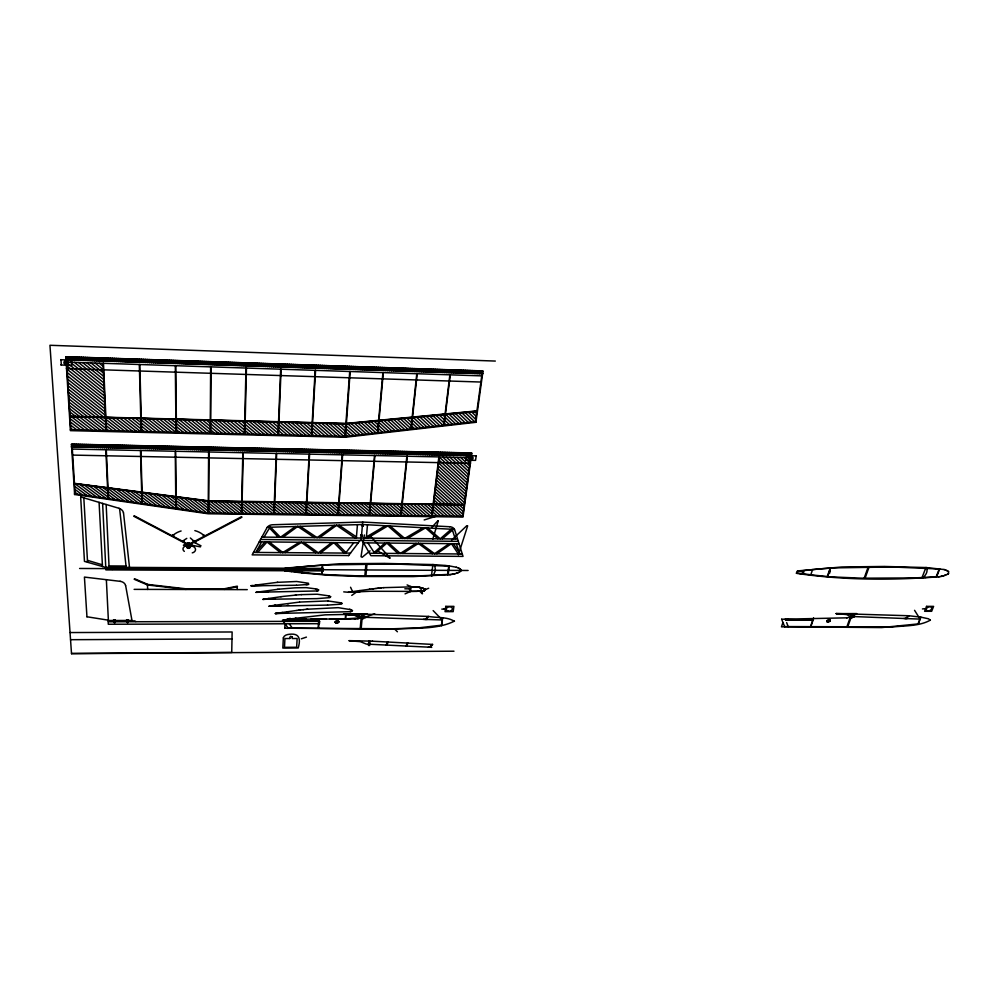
<?xml version="1.0" encoding="UTF-8"?>
<svg xmlns="http://www.w3.org/2000/svg" width="999" height="999" viewBox="0 0 999 999"><rect width="100%" height="100%" fill="white"/><g stroke="black" fill="none" stroke-linecap="round" stroke-linejoin="round"><path stroke-width="1.5" d="M463.086 516.333L208.179 513.124L208.629 451.973M208.666 513.074L209.041 451.985M359.628 616.346C362.887 617.619 357.692 617.17 361.163 617.432M210.202 433.179L210.639 366.87M210.614 433.191L211.064 366.883M442.145 619.967L361.388 617.17C357.867 618.606 362.325 615.696 359.203 618.406M360.115 618.044L360.527 617.082L360.177 617.757M237.337 589.398L237.013 586.987M241.421 513.498L242.832 452.709M241.82 513.498L243.232 452.709M244.43 434.003L245.991 368.044M244.88 434.016L246.453 368.057M273.851 513.911L276.261 453.421M274.238 513.923L276.661 453.434M278.022 434.815L280.669 369.193M278.434 434.827L281.094 369.205M284.89 570.779L285.102 568.181M284.69 628.359L284.89 627.684M284.952 623.801L284.84 627.834M286.126 619.592L292.782 618.631M289.772 638.498L290.334 636.326L292.345 636.863M292.295 636.95L292.22 638.511L297.14 638.498L296.653 647.265L284.49 647.327L284.927 638.548L289.81 638.498M424.076 590.746L425.599 589.572M296.416 585.277L307.892 584.452M301.96 572.34L302.272 566.77L308.366 566.183A53.746 41.371 -3.1 0 0 310.202 566.033L313.574 565.771A52.385 38.624 -4.5 0 1 315.397 565.621L325.125 565.022A67.195 49.276 -5 0 1 326.898 564.91L394.168 563.973L446.178 566.071M299.488 620.754L286.775 620.329M305.806 514.323L309.203 454.133M306.193 514.335L309.59 454.133M311.438 435.614L315.16 370.342M311.838 435.626L315.572 370.354M308.466 583.254L296.666 581.493L277.185 582.355M315.696 588.886L306.193 587.637L295.791 587.799A4.745 3.534 -3.4 0 1 294.68 587.849L279.245 589.16M318.693 589.959L315.409 588.823M317.307 589.31L318.531 589.872M318.169 628.284L318.793 619.03M321.69 574.325L322.302 565.072M322.053 574.35L322.677 565.047M318.531 628.284L319.156 619.03M323.189 570.941L323.364 568.419L105.719 567.282M327.56 605.082L269.268 606.243M327.809 600.936L299.725 602.06M328.384 595.716L330.706 596.715M330.519 596.54L330.307 597.177M337.862 514.747L342.232 454.832M338.249 514.747L342.62 454.845M344.942 436.426L349.725 371.491M70.367 429.782L345.467 436.501L350.174 371.503M341.109 602.872L327.897 600.936M327.522 605.107L341.683 604.108M341.146 602.897L341.958 603.346M341.733 603.196L340.834 602.747M345.229 619.105L345.629 614.21M345.829 614.173L345.766 618.831M346.166 614.447L325.262 614.847L295.791 618.269M349.475 609.253L350.174 609.427M356.343 538.011L357.455 524.65M350.299 611.713L352.135 611.301M350.724 609.615L352.56 610.526M354.907 615.347L345.804 614.497M361.114 540.434L362.699 522.04L449.762 526.748M360.152 617.057L354.595 615.284M358.291 618.493L358.778 618.369M366.296 538.111L367.482 524.762M360.239 617.02L359.715 617.544L360.689 617.494M359.777 617.869L345.529 618.868M359.89 616.495L358.791 615.958L359.553 616.283M369.205 515.184L374.525 455.532M369.58 515.184L374.912 455.532M377.522 432.717L382.917 372.59M360.202 628.558L361.476 614.397L362.462 614.397L361.188 628.558M364.835 576.061L365.934 563.773M377.922 432.729L383.316 372.602M365.884 576.061L367.008 563.748M362.762 614.223L362.362 618.693L363.549 618.693L363.948 614.248M368.856 641.121L368.444 645.454L369.655 645.454L370.03 641.146M400.624 515.459L406.868 456.218M401.036 515.459L407.305 456.231M410.926 428.908L416.783 373.726M411.313 428.921L417.182 373.738M410.139 591.495L410.714 586.488M410.377 591.52L410.951 586.5M410.464 591.47L405.057 593.881M422.702 588.311L421.216 587.849M431.693 515.996L438.873 456.905M422.552 588.249L423.351 588.486M432.067 515.996L439.26 456.918M423.089 590.709L417.919 591.146M443.731 425.137L449.875 374.825M423.776 590.596L425.187 590.322M423.863 590.809L421.353 590.983M444.118 425.149L450.274 374.837M422.277 587.949L425.499 589.485L423.164 588.461M424.513 590.384L425.337 590.134M424.675 589.098L425.287 589.248M431.468 575.948L432.892 564.572L444.867 565.422M427.185 619.48L423.414 619.343M441.383 625.611L442.332 620.029M447.602 574.562L448.726 566.146M445.229 565.446L449.238 565.909L448.164 574.837M441.633 625.524L442.644 617.944M466.021 460.277L466.633 455.706M475.474 421.516L481.743 375.874M462.674 516.321L470.766 457.592M475.924 422.24L482.992 370.941L65.784 356.73L70.417 430.644L345.404 437.225L475.874 422.302L476.011 421.603L345.467 436.501M457.954 572.777L456.718 573.201M459.715 568.693L458.316 567.981M457.879 572.802L461.138 570.779M458.978 568.294L461.201 570.317L459.615 571.99M476.186 455.844L475.549 460.377L466.034 460.177M460.901 569.617L460.127 568.943M361.026 556.755L364.373 534.977M919.954 617.969L919.792 618.618L914.56 610.314M891.195 627.172C904.058 625.499 919.005 626.598 930.406 620.104M432.729 539.323L438.249 520.879M428.359 647.152L431.743 647.327L428.971 647.177M424.625 589.797L425.349 589.447M458.366 554.895L467.669 525.824M172.278 535.939L172.652 534.752M782.891 622.639L781.468 626.86L784.552 626.798M810.801 574.775L812.574 569.592M796.265 619.755L785.376 619.368M454.395 621.366C447.564 616.658 436.863 617.956 428.571 616.445L367.245 614.248M810.489 626.773L813.398 618.156M796.578 572.877L807.841 574.413A24.063 16.746 -22 0 1 808.915 574.537L810.651 574.775A25.724 18.119 -23.3 0 0 812.025 574.949L825.112 576.311A33.854 23.352 -22.2 0 1 826.448 576.46L827.272 576.548L830.219 568.031M810.801 626.773L813.71 618.156M827.634 576.635L830.544 568.006M829.482 573.476L830.281 571.141M849.799 617.107L850.686 616.445L920.141 619.105M864.172 578.209L868.243 566.808M846.802 627.035L851.51 613.848L852.372 613.848L847.664 627.035M865.084 578.209L869.167 566.783M852.671 613.673L851.185 617.844L852.222 617.844L853.695 613.698M208.379 501.311L464.348 504.82L208.379 501.311L74.525 483.653L208.479 501.073M406.106 646.066L407.267 643.056M921.84 578.084L925.936 567.532L944.13 569.53M907.142 618.581L903.92 618.456M917.919 624.3L919.942 619.105M406.668 646.153L407.929 642.969M939.247 568.98L936.15 576.798L925.111 577.484M939.747 568.756L936.575 577.047M918.143 624.213L920.941 617.157L928.608 618.818L930.269 620.342M945.079 569.817L946.977 570.591M944.967 575.362L945.666 575.074M947.277 570.804L948.014 571.253M944.505 575.499L947.064 574.487M947.439 574.325L948.638 573.476M948.376 573.701L948.563 571.69M947.839 574.1L947.289 574.375M386.925 645.042L388.174 641.995M386.138 645.042L387.4 642.032M291.121 569.18C296.066 573.901 289.822 564.273 292.532 570.192M255.994 552.435L261.563 541.895M361.551 525.174L362.749 526.298L363.236 524.862L361.551 525.174L362.924 526.236M110.877 568.256L112.138 569.455L112.65 568.069L110.877 568.256L112.412 569.38M264.023 537.112L269.942 527.247M126.398 569.093L125.237 567.882L124.625 569.268L126.398 569.093L124.838 567.994M360.639 535.302L361.675 536.513L362.35 535.127L360.639 535.302L361.963 536.426M420.354 588.336L421.004 588.274M802.259 571.853L803.046 572.852L803.77 571.565L802.309 571.778L803.208 572.789M348.564 555.631L359.99 540.546M345.579 553.084L353.746 542.757M425.437 619.392L427.934 616.533M425.899 619.392L428.496 616.445M257.605 552.447L266.995 542.007L280.482 552.622M432.018 527.147L437.887 520.766M256.893 550.711L264.96 541.995M429.995 647.252L432.704 644.43L372.29 641.183M429.57 647.265L432.355 644.392M850.586 616.533L846.515 614.535L836.126 613.636L856.73 613.586M451.548 540.197L466.783 525.724M905.656 618.506L908.541 615.846M906.056 618.506L909.053 615.759L920.878 617.157M375.299 553.246L386.875 543.094L398.064 553.608M374.138 552.484L384.765 543.169M451.223 529.22L440.234 538.798L427.622 527.971M442.295 538.848L452.447 530.132M921.952 578.146L924.013 576.947L926.061 573.95A18.007 12.213 -25.1 0 0 926.885 571.815L927.197 568.768L926.323 567.557L884.739 566.47A2.098 1.436 -24.6 0 0 883.903 566.47L841.907 566.97L797.514 570.928M71.616 359.952L75.112 357.043M75.774 360.09L79.283 357.192M186.776 538.374L183.179 540.759M86.139 360.439L89.648 357.542M96.478 360.776L99.987 357.892M100.612 360.926L104.121 358.029M65.834 357.567L66.821 356.768M65.946 359.24L68.881 356.83M110.901 361.263L114.423 358.379M115.022 361.401L118.544 358.516M67.445 359.802L70.991 356.905M69.505 359.877L73.052 356.98M73.676 360.015L77.223 357.118M77.835 360.152L81.381 357.255M121.166 361.613L124.688 358.728M125.275 361.75L128.796 358.866M79.883 360.227L83.441 357.33M81.993 360.289L85.539 357.405M84.041 360.364L87.6 357.467M88.187 360.502L91.746 357.617M90.235 360.577L93.794 357.679M135.489 362.088L139.023 359.215M139.585 362.225L143.119 359.353M362.038 557.367L370.055 550.836M92.333 360.639L95.892 357.754M94.381 360.714L97.939 357.817M98.514 360.851L102.073 357.967M102.647 360.989L106.206 358.104M145.692 362.437L149.226 359.565M149.775 362.575L153.309 359.702M153.846 362.712L157.38 359.84M104.695 361.051L108.254 358.166M106.781 361.126L110.34 358.241M108.816 361.201L112.375 358.316M112.937 361.338L116.508 358.454M159.927 362.912L163.461 360.052M163.986 363.049L167.532 360.189M117.058 361.476L120.617 358.591M119.081 361.538L122.652 358.666M123.189 361.675L126.761 358.803M127.298 361.813L130.869 358.941M170.055 363.249L173.589 360.389M174.101 363.386L177.647 360.527M178.147 363.524L181.693 360.664M129.321 361.888L132.904 359.003M131.406 361.95L134.977 359.078M133.429 362.025L137 359.153M137.512 362.162L141.096 359.29M184.191 363.723L187.737 360.876M83.029 447.165L86.389 444.468M188.224 363.861L191.783 361.014M85.002 447.215L88.362 444.518M86.963 447.252L90.322 444.555M141.608 362.3L145.18 359.428M143.619 362.362L147.203 359.49M147.702 362.5L151.286 359.628M151.786 362.637L155.369 359.777M192.258 363.998L195.816 361.151M88.973 447.302L92.345 444.605M194.243 364.061L197.802 361.213M90.946 447.34L94.306 444.642M92.957 447.39L96.316 444.692M198.277 364.198L201.823 361.351M94.917 447.427L98.277 444.73M202.298 364.335L205.856 361.488M98.876 447.515L102.248 444.817M155.856 362.774L159.44 359.915M157.867 362.837L161.451 359.977M161.938 362.974L165.522 360.115M165.996 363.112L169.58 360.252M100.837 447.552L104.208 444.867M102.847 447.602L106.206 444.905M208.292 364.535L211.85 361.688M104.795 447.639L108.167 444.955M106.806 447.689L110.165 444.992M212.3 364.672L215.859 361.825M108.754 447.727L112.125 445.042M110.714 447.777L114.073 445.079M216.308 364.797L219.867 361.963M112.712 447.814L116.084 445.129M167.994 363.186L171.591 360.327M172.053 363.311L175.649 360.464M71.691 446.416L74.425 444.243M176.099 363.449L179.695 360.602M73.039 446.953L76.399 444.293M218.282 364.872L221.853 362.025M114.66 447.852L118.032 445.167M116.658 447.902L120.03 445.217M222.29 364.997L225.849 362.162M118.606 447.939L121.978 445.254M120.604 447.989L123.976 445.304M226.273 365.135L229.845 362.3M122.54 448.027L125.924 445.342M124.488 448.076L127.872 445.392M75.062 447.003L78.421 444.33M180.145 363.586L183.741 360.739M77.035 447.04L80.395 444.38M182.143 363.661L185.739 360.801M79.046 447.09L82.405 444.418M81.019 447.127L84.378 444.468M186.189 363.786L189.785 360.939M190.222 363.923L193.818 361.076M126.486 448.114L129.858 445.429M232.243 365.334L235.801 362.5M128.421 448.151L131.806 445.479M130.419 448.201L133.791 445.517M236.226 365.472L239.797 362.637M132.355 448.239L135.739 445.566M240.197 365.609L243.768 362.774M136.289 448.326L139.66 445.654M242.158 365.671L245.742 362.837M196.241 364.123L199.837 361.288M200.262 364.26L203.858 361.426M96.878 447.477L100.287 444.78M204.283 364.398L207.879 361.551M138.224 448.364L141.608 445.691M140.21 448.414L143.594 445.741M246.141 365.809L249.713 362.974M142.145 448.451L145.529 445.779M144.118 448.501L147.515 445.829M250.1 365.934L253.684 363.112M146.054 448.539L149.45 445.866M254.071 366.071L257.642 363.249M149.975 448.626L153.359 445.954M206.269 364.46L209.865 361.626M210.277 364.598L213.886 361.763M214.285 364.735L217.894 361.9M256.019 366.133L259.603 363.311M151.898 448.663L155.295 445.991M153.871 448.713L157.268 446.041M259.977 366.271L263.561 363.449M155.807 448.751L159.203 446.078M157.78 448.788L161.176 446.128M263.936 366.396L267.52 363.586M159.703 448.838L163.099 446.166M265.884 366.471L269.468 363.648M320.529 553.021L333.741 542.607L344.18 553.009M220.267 364.935L223.876 362.1M224.263 365.072L227.872 362.237M228.247 365.197L231.868 362.375M163.599 448.926L166.995 446.253M269.83 366.596L273.414 363.786M165.534 448.963L168.918 446.291M167.495 449.001L170.891 446.341M273.776 366.733L277.36 363.911M169.418 449.051L172.815 446.378M277.71 366.858L281.293 364.048M173.302 449.125L176.711 446.466M279.645 366.933L283.241 364.111M175.225 449.175L178.621 446.516M230.22 365.272L233.841 362.437M234.203 365.409L237.824 362.575M238.187 365.534L241.808 362.712M134.303 448.289L137.725 445.604M177.185 449.213L180.594 446.553M283.579 367.058L287.175 364.248M179.108 449.263L182.505 446.59M181.069 449.3L184.465 446.64M287.512 367.195L291.096 364.385M182.979 449.338L186.388 446.678M289.448 367.257L293.044 364.448M291.433 367.32L295.03 364.51M186.85 449.425L190.26 446.765M293.369 367.382L296.965 364.585M244.131 365.734L247.752 362.912M248.102 365.871L251.723 363.049M252.06 365.996L255.682 363.174M147.989 448.576L151.423 445.904M188.761 449.463L192.17 446.815M190.722 449.513L194.131 446.853M297.277 367.52L300.874 364.71M192.632 449.55L196.041 446.89M301.198 367.644L304.795 364.847M196.491 449.637L199.9 446.978M303.122 367.719L306.718 364.91M200.349 449.725L203.759 447.065M481.83 373.713L482.567 373.139M257.979 366.196L261.601 363.386M261.938 366.333L265.559 363.511M161.638 448.876L165.072 446.216M267.832 366.533L271.466 363.711M307.03 367.844L310.627 365.047M202.26 449.762L205.669 447.102M204.208 449.8L207.617 447.152M310.926 367.982L314.535 365.184M206.106 449.85L209.515 447.19M312.849 368.044L316.458 365.247M314.822 368.107L318.431 365.309M209.952 449.925L213.374 447.277M316.745 368.169L320.354 365.372M213.798 450.012L217.208 447.365M271.778 366.658L275.412 363.848M275.712 366.795L279.345 363.986M171.341 449.088L174.788 446.428M281.593 366.995L285.227 364.185M320.642 368.306L324.25 365.509M215.697 450.049L219.106 447.402M217.632 450.099L221.054 447.452M324.525 368.431L328.134 365.646M219.53 450.137L222.952 447.49M326.448 368.494L330.057 365.709M328.409 368.569L332.018 365.771M223.364 450.224L226.785 447.577M330.319 368.631L333.928 365.834M285.527 367.12L289.161 364.323M184.89 449.388L188.349 446.728M295.304 367.457L298.938 364.647M227.198 450.299L230.619 447.664M334.203 368.756L337.812 365.971M229.083 450.337L232.505 447.702M336.114 368.818L339.722 366.034M338.074 368.893L341.683 366.096M232.904 450.424L236.326 447.789M339.985 368.956L343.594 366.171M236.726 450.512L240.147 447.864M343.843 369.081L347.465 366.296M238.611 450.549L242.033 447.914M299.213 367.582L302.859 364.785M194.543 449.587L197.989 446.94M198.401 449.675L201.86 447.028M305.057 367.782L308.703 364.985M240.547 450.586L243.968 447.952M347.702 369.205L351.323 366.433M242.42 450.636L245.854 448.002M349.613 369.28L353.234 366.496M351.561 369.343L355.182 366.558M246.229 450.711L249.663 448.076M353.459 369.405L357.08 366.621M250.037 450.799L253.471 448.164M357.317 369.53L360.939 366.758M251.923 450.836L255.344 448.201M308.953 367.907L312.6 365.11M208.004 449.887L211.463 447.24M211.85 449.975L215.309 447.327M318.669 368.231L322.327 365.447M359.215 369.593L362.837 366.82M253.833 450.886L257.267 448.251M361.163 369.667L364.785 366.883M255.719 450.924L259.153 448.289M363.062 369.73L366.683 366.945M259.515 450.999L262.949 448.376M366.895 369.855L370.517 367.083M263.299 451.086L266.733 448.451M370.729 369.98L374.363 367.207M265.172 451.123L268.606 448.501M322.565 368.369L326.211 365.572M221.428 450.174L224.887 447.527M225.262 450.262L228.721 447.614M332.242 368.693L335.889 365.909M372.627 370.042L376.248 367.27M374.563 370.117L378.196 367.345M268.956 451.211L272.39 448.588M376.461 370.179L380.082 367.407M272.739 451.286L276.174 448.663M380.282 370.304L383.916 367.532M382.167 370.367L385.801 367.595M276.511 451.373L279.957 448.751M384.103 370.429L387.737 367.669M278.384 451.411L281.818 448.788M230.969 450.387L234.44 447.739M234.79 450.462L238.262 447.827M341.895 369.018L345.554 366.233M345.754 369.143L349.413 366.358M385.989 370.492L389.622 367.732M387.912 370.567L391.546 367.794M282.155 451.498L285.589 448.876M389.797 370.629L393.431 367.857M285.914 451.573L289.36 448.963M393.606 370.754L397.252 367.994M395.492 370.816L399.125 368.057M289.685 451.66L293.132 449.038M397.415 370.879L401.049 368.119M291.533 451.698L294.98 449.075M331.743 542.594L318.294 552.809L303.846 542.345M244.305 450.674L247.777 448.039M248.114 450.761L251.586 448.126M355.369 369.468L359.028 366.695M399.3 370.941L402.934 368.181M295.292 451.785L298.738 449.163M403.097 371.066L406.73 368.306M299.051 451.86L302.497 449.25M300.899 451.898L304.345 449.288M304.645 451.985L308.104 449.375M71.503 444.917L72.452 444.205M257.592 450.961L261.064 448.326M364.96 369.792L368.631 367.02M261.388 451.048L264.86 448.414M368.793 369.917L372.465 367.145M267.045 451.161L270.529 448.539M308.391 452.06L311.838 449.45M312.125 452.147L315.584 449.538M313.973 452.185L317.432 449.575M317.707 452.272L321.166 449.662M270.829 451.248L274.313 448.626M378.346 370.242L382.018 367.47M274.6 451.336L278.084 448.713M280.244 451.448L283.728 448.838M321.441 452.347L324.9 449.737M326.998 452.472L330.469 449.862M330.719 452.547L334.19 449.95M284.016 451.536L287.5 448.913M391.683 370.691L395.367 367.919M287.774 451.623L291.271 449.001M293.394 451.735L296.89 449.125M401.173 371.004L404.857 368.244M334.44 452.634L337.899 450.025M339.985 452.747L343.444 450.149M343.693 452.834L347.153 450.237M297.153 451.823L300.637 449.2M404.97 371.128L408.603 368.406M406.893 371.203L410.527 368.481M408.766 371.266L412.4 368.544M302.747 451.948L306.243 449.325M410.689 371.328L414.323 368.606M412.562 371.391L416.196 368.668M306.493 452.023L309.99 449.413M347.39 452.909L350.861 450.312M352.909 453.034L356.381 450.437M356.606 453.109L360.077 450.524M416.346 371.516L419.98 368.793M310.239 452.11L313.736 449.5M418.206 371.578L421.853 368.856M420.117 371.64L423.763 368.931M421.99 371.703L425.636 368.993M315.821 452.222L319.318 449.625M423.901 371.765L427.547 369.056M425.761 371.828L429.408 369.118M319.555 452.31L323.052 449.7M427.634 371.89L431.268 369.18M429.533 371.953L433.179 369.243M362.113 453.234L365.597 450.636M365.796 453.309L369.28 450.724M369.48 453.396L372.952 450.799M323.276 452.385L326.785 449.787M431.393 372.015L435.04 369.305M325.125 452.422L328.621 449.825M433.304 372.078L436.95 369.38M435.164 372.14L438.811 369.443M328.846 452.51L332.342 449.912M438.923 372.277L442.569 369.568M332.555 452.584L336.064 449.987M440.784 372.34L444.43 369.63M442.682 372.402L446.328 369.692M374.962 453.509L378.446 450.924M378.633 453.596L382.118 451.011M382.305 453.671L385.789 451.086M336.276 452.672L339.785 450.074M444.543 372.465L448.189 369.755M338.112 452.709L341.621 450.112M446.441 372.527L450.087 369.817M448.289 372.59L451.935 369.88M341.808 452.797L345.329 450.199M450.137 372.652L453.796 369.942M452.035 372.714L455.694 370.005M345.517 452.872L349.026 450.274M453.883 372.777L457.542 370.08M455.781 372.839L459.428 370.142M387.774 453.783L391.258 451.211M391.433 453.871L394.917 451.286M414.423 371.453L418.106 368.731M349.213 452.947L352.734 450.362M457.629 372.902L461.288 370.204M351.049 452.997L354.558 450.399M461.363 373.027L465.022 370.329M354.745 453.071L358.254 450.474M463.211 373.089L466.87 370.392M465.097 373.151L468.756 370.454M358.429 453.146L361.95 450.561M466.945 373.214L470.604 370.517M360.252 453.196L363.773 450.599M468.831 373.276L472.49 370.579M470.666 373.339L474.325 370.641M400.524 454.07L404.021 451.486M404.17 454.145L407.667 451.573M409.615 454.258L413.099 451.685M363.936 453.271L367.457 450.686M472.502 373.401L476.173 370.704M474.388 373.464L478.046 370.766M367.62 453.346L371.141 450.761M476.223 373.526L479.895 370.829M478.109 373.589L481.768 370.891M371.291 453.434L374.812 450.849M479.945 373.651L482.879 371.503L482.255 370.916M373.114 453.471L376.635 450.886M282.942 537.3L297.739 526.448M413.236 454.345L416.733 451.773M422.29 454.533L425.786 451.973M425.911 454.62L429.408 452.048M437.025 372.202L440.721 369.505M376.785 453.546L380.307 450.961M380.444 453.633L383.978 451.048M384.116 453.708L387.637 451.123M385.926 453.746L389.448 451.173M389.585 453.833L393.107 451.248M434.927 454.807L438.424 452.247M438.524 454.895L442.033 452.335M459.478 372.964L463.174 370.267M393.231 453.908L396.765 451.336M395.042 453.946L398.564 451.373M396.878 453.983L400.412 451.411M398.688 454.021L402.222 451.448M402.335 454.108L405.869 451.536M319.643 537.662L336.626 525.287M447.515 455.082L451.011 452.535M405.969 454.183L409.503 451.61M407.767 454.22L411.301 451.648M411.401 454.308L414.935 451.735M415.035 454.383L418.569 451.81M416.833 454.42L420.367 451.848M460.052 455.357L463.561 452.809M468.981 455.556L471.74 453.546M418.668 454.458L422.202 451.898M420.454 454.495L423.988 451.935M424.076 454.582L427.622 452.01M427.697 454.657L431.243 452.097M429.483 454.695L433.029 452.135M431.306 454.732L434.852 452.172M433.091 454.77L436.638 452.21M436.7 454.857L440.247 452.285M440.309 454.932L443.856 452.372M442.095 454.97L445.641 452.41M443.906 455.007L447.452 452.447M445.691 455.044L449.238 452.485M449.288 455.119L452.834 452.572M451.061 455.157L454.607 452.609M452.872 455.207L456.431 452.647M454.657 455.244L458.204 452.684M456.468 455.282L460.015 452.722M458.241 455.319L461.788 452.772M295.442 526.523L280.444 537.275L270.629 527.222M461.825 455.394L465.372 452.847M463.586 455.432L467.145 452.884M465.397 455.469L468.956 452.922M467.17 455.507L470.729 452.959M470.741 455.594L471.54 455.02L469.418 452.934M306.119 584.727L306.78 584.627M307.642 584.515L308.816 584.24L307.767 584.515M334.403 525.324L317.12 537.637L300.249 526.348M275.836 613.511L350.462 611.688M317.07 590.996L318.431 590.746M284.74 628.184L288.199 628.321M288.361 618.793L290.284 618.369M296.94 619.43L306.431 619.168M301.386 619.205L355.557 618.881M288.499 619.979L289.685 619.767M348.614 592.307L351.486 591.795M311.114 618.955L324.5 618.93M351.748 595.416L357.155 591.62M361.076 617.544C358.379 614.123 350.649 614.735 345.941 614.21M358.404 618.456L360.402 617.956M357.08 618.668L358.928 618.456M422.927 590.771L424.6 590.596M457.704 572.864L453.746 574.038M436.825 553.808L451.448 543.668L458.366 554.058M421.253 591.158L410.389 591.371M450.736 574.537L452.272 574.3M452.522 574.238L451.873 574.363M454.283 573.888L453.171 574.15M454.483 573.863L455.144 573.676M434.54 553.696L449.275 543.656M402.847 553.446L418.656 543.281M416.071 543.356L400.287 553.434L388.848 543.106M285.152 552.659L301.448 542.42M849.749 617.132L846.777 617.882M941.882 576.223L942.569 576.061M282.63 552.634L299.176 542.395M938.873 576.773L940.271 576.56M942.057 576.198L941.083 576.423M942.631 576.061L944.779 575.412M367.407 538.124L387.924 525.874M407.555 538.511L425.537 527.847L437.837 538.798M366.396 536.962L385.452 525.711M404.732 538.424L423.089 527.722M187.725 544.917L241.521 516.695M241.945 517.207L189.073 544.93L188.162 544.467M291.521 568.818L292.919 569.979M425.199 589.61L428.696 588.236M251.074 585.764L252.123 585.576M255.682 585.089L277.772 582.292M286.064 568.094L287.025 567.981M289.373 567.707L288.661 567.794M263.249 585.239L250.986 585.826L296.416 585.252M257.243 592.145L277.834 589.31M263.486 599.363L268.831 598.463M269.355 606.156L281.006 605.644M270.642 605.918L269.767 606.093M277.023 613.448L275.187 613.536L276.049 613.386M287.837 619.38L283.753 620.017M270.766 605.918L271.628 605.756M270.467 606.118L269.031 606.243M287.475 605.344L288.499 605.282M287.075 611.825L296.541 610.476M296.653 610.476L298.451 610.264M348.214 592.27L343.718 591.87M351.848 591.733L352.547 591.62L350.562 587.237M306.493 609.303L303.072 609.69M359.94 590.571L354.345 591.371A1.986 1.474 -5.8 0 0 353.733 591.47L352.135 591.67M370.017 589.173L369.243 589.285M377.622 588.286L375.836 588.486M292.083 619.642L299.6 619.392M380.831 587.949L383.878 587.624M354.32 618.881L357.679 618.668M307.517 609.215L338.211 607.654L350.911 609.702M409.34 589.085L410.002 588.848L404.832 588.798M301.686 572.889L328.034 575.212L359.478 576.498L413.049 576.598L450.374 574.575M172.415 535.963L173.851 535.452M801.648 574.063C846.99 580.269 893.193 580.307 938.773 576.773M366.683 616.533L374.712 613.761M301.311 638.823L306.431 637.112M191.146 546.016L192.058 545.729M424.175 519.955L436.875 516.021M184.39 545.704L185.901 545.292L184.39 544.655M287.824 567.919L339.61 563.736L383.953 563.411A2.235 1.686 -7 0 1 384.927 563.424L433.091 564.572M253.284 585.701L256.056 585.039M264.935 599.275L316.82 598.638L329.907 597.627M268.594 598.488L281.131 596.678M295.979 595.029L295.279 595.117M280.844 596.715L283.067 596.44A7.43 5.47 -3.2 0 1 284.515 596.266L297.752 594.88A3.147 2.335 -3.6 0 0 298.576 594.817L301.448 594.617M274.475 605.344L271.416 605.794M349.438 592.095L350.337 591.945M372.752 588.873L373.564 588.761M377.422 588.311L379.008 588.136M277.198 613.236L280.731 612.699M282.405 612.449L280.482 612.724M300.499 609.989L298.127 610.289M447.652 574.437L422.639 575.724A14.336 10.689 -8.6 0 0 420.904 575.774L362.687 576.048L326.061 574.625A55.956 42.982 -4.5 0 1 323.988 574.45L320.629 574.163A36.501 26.961 -4.3 0 0 319.031 574L303.434 572.527A27.735 21.041 -3.5 0 1 301.798 572.327L299.7 572.077A26.024 19.306 -3.4 0 0 298.414 571.94L284.877 570.279M283.641 620.017L295.155 619.492M291.134 619.817L289.673 619.917M348.489 619.155L349.525 619.093M942.107 576.173L943.243 575.886M252.834 585.489L251.711 585.639M255.819 592.395L268.019 591.808M275.549 605.194L274.263 605.369M291.433 618.868L287.637 619.417M237.287 586.151L223.876 588.873L186.164 588.873M224.076 589.398L237.487 586.688M918.031 623.925L881.655 627.572L784.702 626.773L781.643 619.205M285.864 620.067L282.417 620.217L288.249 628.196L392.57 629.245M441.396 625.199L418.131 627.921L392.27 628.808M278.908 589.198L277.585 589.348M372.627 588.873L359.74 590.596M376.161 588.461L373.851 588.723M303.359 609.665L299.513 610.114M295.354 619.605L283.266 620.067M183.192 541.258L184.228 541.071M785.326 619.093L785.726 620.354M417.332 591.396L370.229 591.283L348.376 592.27M299.513 602.097L275.087 605.244M302.148 566.745L285.202 568.593M425.224 589.485L424.837 590.134M797.289 571.316L817.894 569.068A49.863 35.502 -24 0 0 819.517 568.931L822.502 568.681A48.626 33.454 -22.2 0 1 824.113 568.556L832.654 567.994A62.475 42.67 -22.1 0 1 834.227 567.882L892.594 566.982L937.062 568.918M275.399 613.511L287.387 612.899M348.376 592.307L360.214 591.695M346.341 423.401L477.023 410.889M476.798 411.538L346.216 423.951L69.918 416.546L346.191 423.688L476.848 411.213M431.618 576.011L433.628 574.725L435.04 571.49A19.068 14.361 -8.4 0 0 435.339 569.193L434.74 565.909L433.054 564.572M890.159 626.873L784.552 626.573M362.699 522.04L272.652 524.75A6.369 4.87 -1.7 0 0 266.933 527.809L252.148 554.87L348.688 555.531M267.233 527.322L362.487 524.512L454.458 529.395M392.694 629.245C412.799 627.559 436.313 630.219 454.47 621.103M71.541 653.458L231.731 652.434L232.13 631.98L70.08 632.554M71.641 653.658L453.983 651.198M70.579 639.697L231.993 638.96M349.101 640.759L360.314 641.645L366.308 644.068L429.995 647.227M345.891 614.41L356.493 615.347M355.357 615.134L356.069 615.259M357.005 615.459L358.404 615.846M358.241 615.784L359.016 616.046M363.748 616.458L365.696 616.458L365.622 617.744L363.599 617.744M852.959 615.759L854.644 615.759L854.245 616.957L852.497 616.97M360.664 617.257L359.677 616.758M295.254 618.331L296.079 618.244M295.18 618.356L290.771 618.968M847.14 617.819L781.63 619.255M349.4 619.13L329.932 619.13M126.423 620.367L128.496 620.367M113.362 620.454L115.434 620.429M108.342 620.504L132.005 620.454M108.279 620.953L134.765 620.903L135.852 621.565M287.038 620.779L318.681 620.716M785.489 619.78L812.861 619.717M785.639 620.192L812.624 620.129M306.256 609.328L307.68 609.178M441.808 609.128L444.692 609.128L444.018 608.891M922.439 608.94L924.412 608.728M287.65 611.738L282.168 612.487M317.232 590.958L256.368 592.27M301.198 594.642L317.183 594.218L328.858 595.866M265.384 599.25L262.737 599.4L274.875 598.776M418.781 587.212L415.272 586.962M417.395 587.212L419.293 587.275M383.628 587.662L414.822 586.775M381.081 587.924L378.771 588.161M372.302 588.898L373.726 588.761M134.128 589.373L247.265 589.635M458.504 568.044L456.306 567.232M109.028 565.921L126.024 566.021M946.852 570.566L947.539 570.916M288.074 567.882L285.639 568.119M797.714 570.904L796.29 573.314L797.801 573.401M79.595 568.468L468.106 570.479M323.189 570.916L105.882 569.892L102.61 503.384M284.69 570.754L286.513 570.891M800.349 573.888L797.826 573.551M289.56 571.366L285.839 570.916M291.421 571.603L289.273 571.341M801.897 574.088L800.099 573.851M452.322 574.275L453.459 574.1M940.321 576.523L941.345 576.361M449.413 574.687L450.936 574.512M938.373 576.835L939.06 576.748M827.272 576.548L829.27 576.735A52.173 36.763 -24.5 0 0 831.031 576.885L862.312 578.196L912.749 577.934A13.536 9.103 -24.7 0 1 914.247 577.884L925.399 577.447M253.484 552.422L350.537 553.121M449.238 565.909L456.418 567.27M945.678 570.054L944.043 569.492M288.137 628.084L392.382 628.808M189.673 543.431L187.537 543.156L189.673 543.468M186.763 543.506L190.235 543.531M192.183 545.054L190.634 545.042L200.487 546.878M183.391 545.204L185.689 545.229M186.601 545.267L190.459 545.292M369.505 553.259L462.3 553.995M367.17 614.273L343.519 614.06L367.42 614.123M261.85 537.1L457.055 538.985M260.527 539.485L458.304 541.333M259.216 541.87L358.341 542.794M363.474 542.844L459.065 543.743M836.063 613.536L909.152 615.759M208.779 500.836L464.173 504.582M72.84 455.094L470.529 463.286M71.254 446.84L471.128 455.532M466.645 455.644L475.974 455.844M71.766 449.038L471.141 457.592M349.151 640.646L372.565 641.183M70.142 416.296L345.891 423.426M66.371 359.727L482.917 373.713M60.677 359.74L71.578 360.102L71.903 365.459L60.777 364.972M66.121 362.063L482.267 375.899M66.384 368.631L480.731 382.03M495.329 361.064L49.95 345.279L71.516 653.721M344.43 614.173L345.179 614.21M325.524 619.105L326.198 619.13M147.303 584.964L186.164 589.398M147.365 584.39L186.239 588.848M120.242 581.343L84.428 577.085L86.95 616.783M74.376 483.341L208.304 500.799M419.368 587.3L420.342 587.487M208.179 513.124L74.525 493.806L74.613 494.505L208.179 513.773L462.987 517.045L471.815 452.984L71.453 444.143L74.613 494.505M195.954 542.832L194.655 542.632L201.011 545.804M86.863 616.758L108.279 620.167M448.776 566.333L445.554 566.008M939.247 569.155L936.238 568.818M291.134 571.565L302.01 572.927M441.071 619.305L441.708 619.455M355.095 615.372L355.731 615.496M420.129 587.612L422.015 588.061M105.719 567.444L84.465 561.388L80.669 497.027M80.844 496.953L119.218 508.366M87.45 560.327L102.398 564.822M193.094 541.046L193.744 541.246M127.235 620.579L127.872 620.829M113.998 621.403L114.86 621.728M114.011 621.815L114.873 622.152M127.048 621.341L127.909 621.665M337.013 621.59L337.824 621.902M113.986 622.215L114.897 622.577M127.035 622.152L127.934 622.514M421.353 587.699L419.155 587.449M188.112 545.379L189.023 545.741M114.011 620.978L114.835 621.303M337.325 620.679L338.411 621.116M127.073 620.916L127.884 621.253M335.876 622.939L336.301 623.114A1.761 1.286 -5.4 0 0 338.786 621.778L337.063 620.966M336.226 621.94L336.476 621.94M289.211 619.467L290.209 619.88M289.385 619.967L290.384 620.379M114.173 620.641L114.823 620.916M127.06 621.728L127.922 622.09M338.274 621.902L337.038 621.378L338.024 621.902M335.751 621.94L336.988 622.464M335.577 622.702L336.738 623.201M289.523 620.441L290.559 620.891L289.735 618.843M134.54 578.746L147.54 584.303M134.166 579.245L147.165 584.802M338.748 621.902L337.05 621.178L338.511 621.902M289.273 619.08L290.022 619.405M335.314 622.377L336.938 623.089L335.427 622.527M190.759 545.142L191.671 545.529M335.989 621.94L337 622.377M337.088 620.641L338.549 621.291M335.514 621.94L336.975 622.589L335.314 621.94M338.736 621.578L337.075 620.854L338.661 621.465M336.95 623.001L335.264 622.027M188.199 544.043L189.023 544.405M407.105 584.914L410.964 586.675M188.374 543.656L189.023 543.956M189.023 545.317L133.791 516.258M185.302 545.679L185.951 545.978M829.133 620.841L828.508 620.541L829.307 620.841M203.247 535.414L204.408 535.988A19.618 14.735 1.4 0 0 194.842 530.606M829.008 619.692L829.832 620.092M787.724 619.03L788.473 619.417M827.322 620.866L828.258 621.353L827.122 620.866M828.583 620.342L829.507 620.829M826.972 621.578L827.859 622.04A1.636 1.111 -22.1 0 0 829.982 620.267L828.808 619.655M134.228 515.796L189.46 544.93M828.134 621.74L826.835 621.278M829.994 620.641L828.708 619.967L829.932 620.829M787.724 619.467L788.498 619.88M827.534 620.866L828.296 621.278M828.621 620.242L829.719 620.829M826.947 620.866L828.196 621.553M826.897 621.415L828.021 622.04M826.885 620.953L828.159 621.653M377.497 550.799L389.622 558.054M297.652 526.411L314.31 537.612M339.036 525.212L356.268 536.825M336.501 525.287L355.057 537.999M111.226 568.056L112.8 569.18M124.45 568.194L126.011 569.318M420.579 543.493L434.765 553.783M301.211 542.22L315.672 552.797M418.381 543.468L432.355 553.771M74.888 489.348L82.23 494.755M75.025 492.282L77.472 494.093M79.495 484.265L96.341 496.803M74.75 486.401L86.925 495.454M88.749 485.477L105.719 498.151M84.128 484.877L101.011 497.502M74.85 483.628L91.621 496.153M93.357 486.076L110.377 498.851M98.014 486.713L115.072 499.537M102.61 487.312L119.705 500.187M116.359 489.135L133.604 502.21M111.788 488.511L128.996 501.523M107.205 487.912L124.326 500.874M69.818 414.972L71.965 416.608M125.474 490.322L142.845 503.533M120.916 489.735L138.249 502.897M139.098 492.132L156.668 505.544M134.565 491.545L152.048 504.857M71.628 446.078L72.765 446.953M130.032 490.921L147.477 504.22M79.033 444.343L82.705 447.165M77.01 444.305L80.694 447.115M75.037 444.255L78.721 447.077M73.014 444.218L76.698 447.028M70.554 425.099L76.861 429.945M83.017 444.43L86.688 447.252M81.006 444.393L84.678 447.202M143.669 492.719L161.226 506.218M70.405 421.965L80.882 430.032M157.193 494.517L174.887 508.166M70.742 428.234L72.827 429.845M152.697 493.931L170.354 507.529M148.189 493.319L165.772 506.855M269.293 542.032L282.892 552.547M69.618 411.763L75.974 416.67M70.205 418.768L84.89 430.132M170.654 496.303L188.524 510.139M161.688 495.104L179.458 508.841M71.478 444.468L74.738 446.99M75.462 416.808L92.87 430.319M166.171 495.691L183.978 509.515M83.554 417.02L100.862 430.519M79.508 416.908L96.866 430.419M179.583 497.477L197.515 511.438M175.125 496.89L193.032 510.814M71.404 416.67L88.861 430.232M88.973 444.53L92.62 447.377M86.95 444.48L90.609 447.34M84.99 444.443L88.649 447.29M87.587 417.12L104.858 430.619M120.592 445.229L124.213 448.064M188.524 498.663L206.518 512.737M69.418 408.541L79.97 416.77M184.028 498.051L202.048 512.112M94.917 444.655L98.551 447.502M92.944 444.617L96.591 447.465M90.934 444.567L94.58 447.427M68.856 398.851L92.033 417.045M91.621 417.22L108.854 430.744M69.068 402.11L87.999 416.945M192.957 499.25L210.639 513.099M69.268 405.307L84.016 416.883M102.847 444.842L106.481 447.677M100.849 444.792L104.47 447.639M98.889 444.755L102.522 447.589M96.878 444.705L100.512 447.552M68.656 395.592L96.016 417.12M201.81 500.437L218.032 513.186M95.654 417.332L112.837 430.844M197.39 499.825L214.31 513.136M108.779 444.967L112.388 447.814M106.818 444.93L110.427 447.764M104.808 444.88L108.429 447.727M68.044 385.789L105.345 415.259M356.705 615.696L355.844 615.496M68.244 389.073L104.021 417.32M210.24 501.273L225.449 513.286M68.456 392.32L100.037 417.22M206.231 501.011L221.741 513.236M99.675 417.432L116.771 430.931M116.683 445.142L120.28 447.977M114.685 445.092L118.282 447.939M112.725 445.054L116.334 447.889M110.727 445.005L114.336 447.852M67.832 382.48L105.195 412.1M217.72 501.373L232.867 513.386M111.676 417.744L128.684 431.218M144.143 445.754L147.715 448.576M213.986 501.323L229.158 513.336M107.667 417.644L124.713 431.131M103.696 417.532L120.742 431.031M122.577 445.267L126.161 448.101M118.631 445.179L122.215 448.027M67.42 375.886L104.907 405.681M225.15 501.486L240.21 513.474M119.693 417.944L136.613 431.418M67.632 379.17L105.057 408.891M115.684 417.844L132.642 431.318M130.457 445.442L134.016 448.276M128.471 445.404L132.03 448.239M126.523 445.354L130.095 448.189M124.525 445.317L128.097 448.151M67.008 369.205L104.62 399.213M67.22 372.54L104.758 402.447M228.871 501.535L243.906 513.523M123.689 418.057L140.559 431.506M221.453 501.436L236.513 513.424M136.339 445.579L139.885 448.401M134.353 445.529L137.899 448.364M132.405 445.492L135.964 448.326M167.545 446.266L171.066 449.088M66.846 365.846L104.47 395.966M236.326 501.648L251.273 513.623M232.605 501.598L247.59 513.573M127.685 418.156L144.468 431.605M142.208 445.704L145.742 448.539M140.272 445.666L143.806 448.489M138.274 445.616L141.821 448.451M70.292 362.237L104.183 389.485M243.706 501.76L258.579 513.711M139.585 418.469L156.294 431.893M66.633 362.475L104.321 392.757M240.035 501.71L254.945 513.673M131.668 418.256L148.414 431.693M150.037 445.879L153.559 448.701M148.064 445.841L151.573 448.663M146.129 445.791L149.65 448.613M78.609 362.562L103.884 382.917M147.54 418.668L164.161 432.08M181.131 446.565L184.628 449.375M69.318 356.855L73.227 360.002M74.45 362.375L104.033 386.213M67.258 356.78L71.179 359.927M247.415 501.81L262.25 513.761M143.569 418.569L160.227 431.98M177.248 446.478L180.744 449.288M135.652 418.356L152.36 431.793M155.894 446.004L159.39 448.826M153.958 445.966L157.455 448.788M151.973 445.916L155.482 448.738M262.175 502.022L276.898 513.948M86.95 362.874L103.584 376.311M77.66 357.13L81.556 360.277M82.805 362.699L103.734 379.62M254.82 501.923L269.58 513.861M75.599 357.068L79.495 360.214M73.489 356.993L77.398 360.139M251.124 501.86L265.921 513.811M71.428 356.918L75.337 360.077M163.699 446.178L167.183 449.001M161.726 446.141L165.21 448.951M159.79 446.091L163.287 448.913M157.817 446.053L161.314 448.876M91.096 363.012L103.434 373.039M83.879 357.342L87.75 360.489M81.818 357.28L85.702 360.414M190.809 446.778L194.268 449.587M258.516 501.973L273.251 513.911M155.469 418.868L171.953 432.267M151.511 418.768L168.032 432.167M169.518 446.303L172.989 449.125M165.622 446.228L169.093 449.038M92.183 357.63L96.041 360.764M269.555 502.135L284.166 514.048M200.449 446.99L203.883 449.8M88.037 357.48L91.896 360.627M95.28 363.186L103.284 369.705M265.859 502.085L280.507 513.998M85.976 357.417L89.848 360.564M159.428 418.981L175.874 432.355M175.337 446.441L178.784 449.25M173.414 446.391L176.873 449.213M171.441 446.353L174.9 449.163M280.544 502.297L295.092 514.185M175.175 419.418L191.496 432.729M98.377 357.842L102.21 360.976M96.329 357.767L100.175 360.901M273.227 502.185L287.812 514.098M171.279 419.318L187.6 432.642M204.308 447.077L207.742 449.875M99.413 363.324L103.134 366.358M167.333 419.18L183.691 432.542M163.386 419.081L179.783 432.455M183.104 446.615L186.538 449.413M179.221 446.528L182.667 449.338M65.822 357.205L69.068 359.865M213.911 447.29L217.32 450.087M179.121 419.518L195.342 432.829M102.51 357.979L106.344 361.114M100.474 357.904L104.308 361.039M276.91 502.247L291.446 514.135M79.77 357.205L83.604 360.352M188.886 446.74L192.308 449.55M186.975 446.69L190.409 449.5M185.015 446.653L188.449 449.463M112.812 358.329L116.621 361.463M186.975 419.73L203.122 433.017M110.777 358.254L114.585 361.388M217.757 447.377L221.154 450.174M284.216 502.31L298.726 514.235M183.054 419.617L199.238 432.917M106.643 358.117L110.464 361.251M196.628 446.903L200.037 449.712M194.668 446.865L198.077 449.675M192.757 446.828L196.179 449.625M227.322 447.589L230.707 450.374M116.933 358.466L120.729 361.601M190.909 419.83L207.005 433.104M223.489 447.502L226.885 450.299M114.897 358.404L118.694 361.526M287.887 502.372L302.31 514.285M94.281 357.692L98.077 360.839M202.397 447.04L205.794 449.837M90.135 357.555L93.943 360.701M198.539 446.953L201.935 449.75M298.826 502.534L313.174 514.423M125.175 358.741L128.946 361.875M198.739 420.03L214.76 433.291M121.054 358.604L124.838 361.738M194.83 419.93L210.889 433.204M291.546 502.422L305.931 514.335M208.154 447.165L211.538 449.962M206.256 447.115L209.64 449.925M306.119 502.634L320.404 514.522M206.518 420.229L222.452 433.479M131.306 358.953L135.065 362.075M236.875 447.802L240.222 450.586M302.472 502.584L316.795 514.473M127.198 358.816L130.969 361.938M295.204 502.472L309.553 514.373M108.741 358.191L112.5 361.313M215.859 447.327L219.218 450.124M104.608 358.054L108.379 361.176M212.013 447.252L215.384 450.049M210.102 447.202L213.486 450M246.391 448.002L249.725 450.786M139.51 359.228L143.244 362.35M137.437 359.165L141.171 362.287M210.427 420.329L226.311 433.566M135.402 359.091L139.148 362.212M240.697 447.877L244.043 450.661M202.66 420.129L218.581 433.379M221.591 447.465L224.937 450.249M219.705 447.415L223.052 450.212M145.617 359.44L149.338 362.55M317.008 502.797L331.181 514.66M218.219 420.529L234.028 433.753M250.2 448.089L253.521 450.874M141.521 359.303L145.255 362.412M214.323 420.429L230.17 433.666M410.914 586.763L416.983 587M309.765 502.684L323.976 514.56M119.018 358.541L122.765 361.663M225.437 447.54L228.771 450.337M324.263 502.897L338.374 514.747M153.784 359.715L157.48 362.824M225.999 420.729L241.721 433.941M360.989 535.102L362.35 536.238M151.723 359.652L155.419 362.762M149.7 359.578L153.409 362.687M320.642 502.847L334.777 514.697M222.115 420.629L237.874 433.853M254.008 448.176L257.33 450.961M313.411 502.747L327.572 514.61M129.283 358.891L132.992 362.013M234.977 447.752L238.299 450.537M233.092 447.714L236.413 450.499M231.156 447.677L234.478 450.462M123.139 358.678L126.861 361.8M229.258 447.627L232.592 450.424M65.922 358.878L67.008 359.79M159.877 359.927L163.561 363.037M263.486 448.389L266.77 451.161M155.794 359.79L159.49 362.899M259.69 448.301L262.987 451.073M133.379 359.028L137.088 362.15M238.798 447.839L242.108 450.624M361.95 524.9L363.311 526.048M165.946 360.127L169.618 363.236M335.09 503.059L349.088 514.885M269.143 448.514L272.427 451.286M163.936 360.065L167.62 363.174M233.754 420.929L249.35 434.128M327.897 502.959L341.92 514.797M229.882 420.829L245.517 434.028M244.505 447.964L247.802 450.749M242.62 447.927L245.916 450.711M342.32 503.159L356.243 514.985M174.076 360.402L177.722 363.511M245.329 421.228L260.839 434.403M276.711 448.676L279.982 451.448M170.017 360.264L173.676 363.374M338.711 503.109L352.672 514.935M241.458 421.128L257.018 434.303M272.927 448.588L276.199 451.361M237.637 421.029L253.184 434.215M331.518 503.009L345.504 514.847M147.69 359.515L151.349 362.625M252.123 448.139L255.407 450.911M143.594 359.378L147.278 362.487M248.314 448.052L251.598 450.836M180.12 360.614L183.766 363.711M282.355 448.801L285.602 451.573M178.122 360.539L181.768 363.648M345.929 503.221L359.815 515.022M249.188 421.328L264.66 434.49M257.804 448.264L261.076 451.036M255.931 448.214L259.203 450.999M390.122 525.961L404.807 538.486M353.097 503.321L366.908 515.122M184.178 360.751L187.8 363.848M286.126 448.888L289.373 451.648M253.047 421.428L268.481 434.59M161.925 359.99L165.559 363.099M265.397 448.426L268.644 451.198M157.854 359.852L161.501 362.962M261.601 448.339L264.86 451.123M194.243 361.089L197.852 364.185M264.598 421.765L279.857 434.852M295.517 449.088L298.738 451.86M356.693 503.371L370.467 515.159M260.751 421.665L276.061 434.765M291.758 449.013L294.98 451.773M188.212 360.889L191.833 363.986M256.905 421.528L272.252 434.677M349.538 503.271L363.336 515.072M168.007 360.202L171.628 363.299M271.054 448.551L274.288 451.323M267.27 448.464L270.517 451.248M276.061 422.065L291.246 435.127M363.873 503.484L377.585 515.259M198.277 361.226L201.873 364.323M268.431 421.865L283.666 434.952M299.275 449.175L302.485 451.935M360.289 503.421L374.026 515.209M176.124 360.477L179.72 363.574M278.621 448.726L281.843 451.486M172.065 360.339L175.674 363.436M274.837 448.638L278.072 451.411M308.629 449.388L311.825 452.135M371.004 503.546L384.64 515.322M204.296 361.438L207.867 364.523M304.882 449.3L308.079 452.06M202.298 361.363L205.881 364.448M367.47 503.496L381.131 515.272M272.277 421.965L287.462 435.04M182.168 360.689L185.752 363.773M284.265 448.851L287.462 451.61M280.494 448.763L283.704 451.523M283.716 422.265L298.776 435.314M314.223 449.513L317.407 452.26M212.325 361.713L215.884 364.785M312.375 449.463L315.559 452.222M374.588 503.596L388.186 515.359M279.895 422.165L294.992 435.227M208.304 361.576L211.875 364.66M289.897 448.963L293.082 451.735M186.214 360.826L189.798 363.911M288.037 448.926L291.233 451.698M381.73 503.708L395.254 515.459M218.319 361.913L221.865 364.985M287.537 422.352L302.56 435.402M317.957 449.587L321.129 452.347M216.333 361.838L219.88 364.922M378.159 503.658L391.72 515.409M387.812 525.836L402.347 538.461M192.258 361.026L195.816 364.111M293.656 449.051L296.84 451.81M190.26 360.951L193.818 364.048M327.26 449.8L330.419 452.547M388.823 503.808L402.322 515.546M226.323 362.187L229.845 365.259M295.167 422.552L310.115 435.589M222.315 362.05L225.861 365.122M385.302 503.758L398.788 515.496M291.346 422.452L306.343 435.489M321.69 449.675L324.862 452.422M303.022 449.263L306.193 452.023M200.312 361.301L203.858 364.385M301.174 449.213L304.333 451.973M196.291 361.163L199.837 364.248M297.415 449.138L300.587 451.898M232.292 362.387L235.801 365.459M330.994 449.875L334.128 452.622M392.382 503.858L405.806 515.584M298.976 422.652L313.873 435.676M206.318 361.501L209.852 364.585M306.78 449.338L309.927 452.097M399.5 503.971L412.849 515.684M306.531 422.852L321.366 435.851M336.551 450L339.672 452.747M236.276 362.525L239.772 365.584M334.715 449.962L337.849 452.709M395.941 503.908L409.328 515.634M302.772 422.752L317.645 435.764M214.36 361.775L217.857 364.86M210.339 361.638L213.861 364.722M310.527 449.425L313.674 452.185M410.089 504.12L423.376 515.821M406.556 504.07L419.867 515.771M314.123 423.039L328.871 436.039M343.968 450.162L347.09 452.909M403.047 504.02L416.358 515.721M310.327 422.952L325.112 435.951M340.259 450.087L343.381 452.822M240.26 362.662L243.756 365.721M220.342 361.975L223.838 365.06M319.842 449.625L322.977 452.385M316.109 449.55L319.243 452.297M349.513 450.287L352.61 453.022M250.175 362.987L253.646 366.059M317.907 423.139L332.617 436.126M347.677 450.249L350.786 452.984M246.204 362.862L249.688 365.921M325.424 449.75L328.534 452.497M224.35 362.113L227.822 365.184M323.576 449.712L326.698 452.46M356.905 450.449L359.99 453.184M417.17 504.22L430.344 515.909M325.474 423.339L340.11 436.301M256.106 363.199L259.565 366.258M353.209 450.362L356.306 453.109M413.636 504.17L426.848 515.859M254.146 363.124L257.605 366.183M321.69 423.239L336.363 436.213M234.303 362.45L237.762 365.522M332.867 449.925L335.964 452.659M230.319 362.312L233.778 365.384M329.146 449.837L332.255 452.584M228.346 362.25L231.818 365.322M427.709 504.383L440.821 516.046M424.188 504.32L437.337 515.996M362.425 450.574L365.497 453.309M264.023 363.461L267.457 366.521M420.704 504.27L433.841 515.959M329.258 423.439L343.843 436.401M358.728 450.487L361.813 453.221M260.065 363.324L263.511 366.383M338.424 450.037L341.508 452.784M238.286 362.587L241.746 365.659M431.231 504.433L444.318 516.083M269.93 363.661L273.351 366.72M366.109 450.649L369.18 453.384M333.029 423.539L347.202 436.151M244.243 362.787L247.677 365.859M342.133 450.124L345.217 452.859M242.27 362.724L245.717 365.784M344.268 423.826L356.818 435.064M371.616 450.774L374.662 453.509M273.876 363.798L277.285 366.845M340.509 423.726L353.634 435.452M369.792 450.736L372.852 453.459M336.788 423.626L350.399 435.801M252.185 363.062L255.607 366.121M248.214 362.924L251.648 365.984M345.841 450.199L348.913 452.947M190.347 537.974L193.993 541.258M445.242 504.632L458.191 516.271M351.111 423.451L363.249 434.328M441.733 504.582L454.72 516.221M283.704 364.136L287.088 367.182M434.053 500.049L438.823 504.345M378.971 450.936L382.005 453.658M438.274 504.532L451.236 516.183M433.703 502.847L435.314 504.295M375.287 450.861L378.334 453.583M277.822 363.936L281.219 366.983M434.752 504.483L447.752 516.133M258.117 363.261L261.513 366.321M355.082 450.412L358.129 453.146M351.386 450.324L354.433 453.059M435.077 491.62L449.388 504.532M357.667 422.789L369.655 433.591M448.751 504.682L461.663 516.308M384.453 451.061L387.475 453.783M287.637 364.26L291.021 367.307M434.39 497.24L442.345 504.395M382.629 451.024L385.664 453.746M380.781 450.974L383.816 453.708M347.864 423.776L360.015 434.715M360.602 450.537L363.636 453.259M262.075 363.399L265.459 366.446M391.77 451.223L394.78 453.946M388.112 451.136L391.121 453.858M291.558 364.398L294.93 367.445M434.74 494.418L445.879 504.483M354.42 423.114L366.433 433.978M271.928 363.736L275.299 366.783M367.969 450.699L370.991 453.421M267.982 363.599L271.366 366.645M364.285 450.611L367.32 453.346M266.021 363.536L269.405 366.583M367.495 421.853L379.245 432.505M435.764 485.951L456.381 504.67M397.24 451.336L400.224 454.058M301.336 364.735L304.683 367.769M435.414 488.786L452.884 504.607M393.581 451.261L396.578 453.983M297.427 364.598L300.774 367.632M360.964 422.477L372.839 433.241M373.476 450.811L376.473 453.546M275.874 363.861L279.233 366.908M402.684 451.461L405.669 454.183M436.113 483.091L459.915 504.72M400.886 451.423L403.871 454.133M459.203 504.807L463.661 508.866M364.248 422.177L376.024 432.892M452.26 504.707L462.937 514.423M281.755 364.061L285.102 367.108M377.147 450.899L380.144 453.621M279.82 363.998L283.167 367.045M436.813 477.372L464.622 502.784M374.076 421.203L385.651 431.768M406.331 451.536L409.315 454.258M311.089 365.06L314.41 368.094M436.463 480.232L463.399 504.795M404.533 451.498L407.517 454.22M462.699 504.857L464.011 506.056M455.756 504.757L463.286 511.625M289.623 364.335L292.957 367.37M285.689 364.198L289.036 367.245M320.816 365.397L324.113 368.419M380.594 420.579L391.995 431.044M413.611 451.698L416.571 454.42M437.162 474.488L464.972 499.987M377.31 420.891L388.823 431.418M409.977 451.623L412.949 454.333M314.997 365.197L318.306 368.219M370.779 421.516L382.43 432.155M295.492 364.535L298.801 367.57M389.96 451.186L392.932 453.896M293.544 364.46L296.865 367.507M386.301 451.098L389.273 453.821M437.862 468.743L465.734 494.38M419.043 451.823L421.99 454.533M324.7 365.522L327.997 368.556M383.828 420.229L395.217 430.694M437.512 471.64L465.347 497.19M415.409 451.748L418.369 454.458M395.429 451.298L398.389 454.021M299.4 364.66L302.709 367.707M390.384 419.605L401.598 429.957M424.463 451.948L427.397 454.645M438.211 465.846L466.121 491.57M422.677 451.898L425.611 454.607M387.113 419.917L398.389 430.307M307.23 364.935L310.514 367.969M305.257 364.86L308.541 367.894M399.088 451.386L402.035 454.095M303.321 364.797L306.618 367.832M431.705 452.097L434.627 454.807M338.261 365.984L341.521 369.006M438.923 460.015L466.908 485.914M393.618 419.293L404.77 429.607M428.084 452.023L431.019 454.732M334.39 365.859L337.662 368.868M438.573 462.937L466.521 488.748M426.298 451.985L429.233 454.695M313.062 365.135L316.333 368.156M309.166 364.997L312.437 368.032M437.1 452.222L440.01 454.92M435.327 452.185L438.236 454.882M439.285 457.092L467.295 483.079M396.89 418.981L407.942 429.22M318.893 365.322L322.153 368.356M411.813 451.66L414.735 454.37M316.958 365.259L320.229 368.294M408.179 451.585L411.101 454.295M409.89 417.707L420.679 427.759M449.95 457.242L468.481 474.513M446.403 457.167L468.081 477.372M440.721 452.297L443.618 455.007M347.914 366.308L351.149 369.33M403.396 418.331L414.31 428.496M438.936 452.26L441.833 454.957M442.844 457.13L467.682 480.232M400.162 418.643L411.151 428.871M326.673 365.597L329.907 368.619M417.245 451.785L420.154 454.495M322.777 365.459L326.036 368.481M447.927 452.46L450.811 455.157M446.103 452.422L448.988 455.119M444.318 452.385L447.215 455.082M351.773 366.446L355.007 369.455M406.668 418.019L417.52 428.146M332.467 365.784L335.701 368.806M330.557 365.721L333.791 368.743M328.596 365.659L331.83 368.681M420.879 451.86L423.776 454.57M453.296 452.584L456.168 455.269M361.388 366.77L364.598 369.78M457.08 457.367L469.268 468.793M449.7 452.497L452.584 455.194M453.546 457.292L468.868 471.665M429.92 452.06L432.792 454.77M336.351 365.921L339.573 368.943M426.111 416.121L436.551 425.961M458.666 452.697L461.526 455.394M419.63 416.745L430.194 426.685M456.893 452.659L459.752 455.357M413.149 417.357L423.838 427.41M344.093 366.183L347.29 369.193M342.133 366.121L345.342 369.131M433.541 452.147L436.413 454.845M340.222 366.046L343.431 369.068M462.25 452.772L465.109 455.469M422.902 416.433L433.404 426.336M460.477 452.734L463.336 455.432M460.626 457.405L469.617 465.896M416.421 417.058L427.035 427.072M349.862 366.383L353.059 369.393M346.004 366.246L349.2 369.268M429.37 415.784L439.747 425.611M467.607 452.897L470.454 455.581M465.834 452.859L468.681 455.544M374.812 367.22L377.984 370.229M355.632 366.571L358.803 369.58M353.733 366.508L356.905 369.518M442.545 452.347L445.392 455.044M439.085 414.847L449.25 424.5M435.839 415.159L446.053 424.875M384.365 367.545L387.512 370.542M432.629 415.472L442.907 425.224M464.198 457.48L470.017 462.999M451.523 452.535L454.358 455.232M359.49 366.708L362.649 369.717M357.58 366.645L360.751 369.655M410.976 368.494L414.073 371.441M388.186 367.682L391.321 370.679M367.182 366.97L370.329 369.967M365.234 366.895L368.381 369.905M455.119 452.622L457.942 455.307M363.336 366.833L366.496 369.842M397.689 368.007L400.811 370.991M445.542 414.198L455.581 423.813M372.914 367.157L376.049 370.167M371.016 367.095L374.163 370.105M369.081 367.033L372.215 370.03M424.213 368.943L427.272 371.878M455.232 413.274L465.059 422.702M448.788 413.898L458.728 423.426M442.345 414.51L452.397 424.15M378.646 367.357L381.768 370.354M376.748 367.295L379.87 370.292M464.073 452.822L466.87 455.507M467.744 457.53L470.417 460.089M461.675 412.624L471.378 421.978M409.103 368.431L412.15 371.378M451.998 413.586L461.863 423.077M382.467 367.482L385.577 370.479M380.582 367.42L383.691 370.417M394.905 629.345L397.415 631.768M414.772 368.619L417.807 371.566M412.899 368.556L415.946 371.503M390.109 367.744L393.206 370.741M386.288 367.62L389.398 370.617M420.467 368.818L423.501 371.753M464.922 412.325L474.513 421.628M418.556 368.756L421.59 371.69M416.683 368.681L419.717 371.628M458.479 412.937L468.194 422.352M395.816 367.944L398.888 370.929M393.931 367.869L397.015 370.866M391.995 367.807L395.092 370.804M446.778 369.705L449.787 372.639M426.123 369.006L429.133 371.94M468.106 412.013L475.711 419.405M422.34 368.881L425.362 371.815M401.498 368.132L404.57 371.116M399.625 368.069L402.697 371.054M431.768 369.193L434.765 372.127M429.895 369.131L432.904 372.065M427.984 369.068L431.006 372.003M471.353 411.663L476.136 416.333M407.23 368.331L410.277 371.316M405.307 368.256L408.366 371.241M403.421 368.194L406.493 371.178M437.4 369.393L440.384 372.327M435.527 369.33L438.524 372.265M433.666 369.268L436.675 372.202M443.057 369.58L446.041 372.515M441.158 369.518L444.143 372.452M439.298 369.455L442.282 372.39M448.676 369.767L451.635 372.702M444.917 369.642L447.889 372.577M454.283 369.967L457.23 372.889M452.422 369.905L455.382 372.827M450.524 369.83L453.484 372.764M459.877 370.154L462.812 373.077M458.029 370.092L460.964 373.014M456.168 370.03L459.128 372.952M465.509 370.342L468.431 373.264M463.611 370.279L466.545 373.201M461.763 370.217L464.697 373.139M471.078 370.529L474.001 373.451M469.243 370.467L472.152 373.389M467.345 370.404L470.279 373.326M474.587 411.363L476.511 413.286M476.648 370.716L479.557 373.638M474.812 370.654L477.722 373.576M472.927 370.592L475.836 373.514M336.039 542.632L345.841 552.447M480.369 370.854L482.567 373.064M478.533 370.791L481.431 373.701M433.141 610.601L441.783 619.505L441.758 618.818M420.055 591.57L422.127 593.743M269.568 528.071L278.271 537.262M802.672 571.578L803.596 572.589M369.992 535.639L390.147 558.054M948.638 571.778L947.939 571.203M286.513 620.042L287.5 621.403M289.273 623.788L292.32 628.096M453.384 543.693L459.315 552.385M367.894 542.882L374.675 553.296M362.113 540.372L370.891 555.694L463.037 556.393L454.745 529.994A6.119 4.708 -9.8 0 0 449.762 526.735M786.65 622.577L788.174 626.598M289.161 618.968L289.91 621.003M203.896 534.827L204.283 535.889M456.331 543.718L459.852 553.97M420.604 587.999L422.502 593.593M452.16 529.27L455.282 538.973M125.637 585.551L132.068 620.966M119.593 508.641L126.336 568.706M123.514 512.787L129.645 568.668M60.964 359.59L61.314 364.872M72.328 449.051L75.112 493.743M66.608 362.075L70.842 429.795M83.816 497.864L87.562 562.25M99.076 502.335L102.485 566.533M106.356 579.62L108.441 621.615M114.086 620.516L114.173 622.664M106.294 449.775L108.504 498.538M105.832 449.775L108.054 498.538M106.156 504.495L109.153 568.681M103.484 363.311L106.506 430.731M114.723 620.516L114.823 622.789M103.047 363.286L106.081 430.719M127.772 620.466L127.86 622.702M127.135 620.466L127.223 622.614M139.798 364.51L141.633 431.418M139.311 364.498L141.159 431.418M140.909 450.524L142.395 503.496M140.497 450.512L141.995 503.496M147.515 585.089L147.627 589.472M175.312 365.696L176.011 432.43M175.662 451.261L176.261 508.391M175.25 451.261L175.874 508.391M175.799 365.709L176.473 432.442M186.588 544.218L186.613 547.152M188.936 543.531L188.948 546.49M188.287 543.518L188.299 546.578M190.447 544.218L190.459 547.09M193.868 540.571L193.868 541.258M184.353 551.373A4.346 3.259 1.4 0 1 183.117 548.226A4.346 3.259 1.4 0 1 186.139 545.891M191.059 546.016A4.658 3.496 1.3 0 1 195.492 549.1A4.658 3.496 1.3 0 1 192.258 552.859M187.575 543.144A1.798 1.349 1.5 0 1 189.685 543.156M113.374 620.142A1.761 1.261 2.4 0 1 115.434 620.142M126.448 620.092A1.786 1.274 2 0 1 128.534 620.092M336.226 623.089A1.761 1.286 -5.4 0 1 336.089 620.866A1.761 1.286 -5.4 0 1 338.786 621.778M172.315 536.026A19.843 14.898 1.4 0 1 181.106 530.981M118.943 508.341A6.731 5.07 4.8 0 1 123.426 512.887M120.055 581.293A6.469 4.695 3 0 1 125.549 585.589M827.984 622.04A1.636 1.111 -22.1 0 1 827.372 620.204A1.636 1.111 -22.1 0 1 829.982 620.267M64.885 362.562C67.07 366.009 67.87 359.677 64.885 362.562M283.354 637.824L282.829 648.064L298.239 647.964C300.549 639.835 299.887 633.728 291.246 634.128C288.461 634.278 284.253 634.64 283.354 637.824M187.35 547.415L188.124 547.489L187.362 547.365M188.948 547.402L189.723 547.464L188.948 547.402M319.605 621.303L319.443 623.688L108.304 624.25L108.154 621.803L319.605 621.303M470.229 458.091C472.028 460.951 472.952 455.282 470.229 458.091M445.766 606.368L445.042 611.65L453.171 611.638L453.908 606.368L445.766 606.368M926.56 606.368L924.612 611.288L931.655 611.288L933.615 606.368L926.56 606.368M829.994 620.529L828.745 619.855L829.969 620.429M64.535 363.798A2.135 1.686 11.6 0 0 68.057 363.274A2.135 1.686 11.6 0 0 65.447 361.014A2.135 1.686 11.6 0 0 64.535 363.798M187.525 548.076A1.711 1.286 1.4 0 0 190.235 547.215A1.711 1.286 1.4 0 0 187.849 545.879A1.711 1.286 1.4 0 0 187.525 548.076M470.517 459.54A1.836 1.461 -11.2 0 0 473.089 457.892A1.836 1.461 -11.2 0 0 470.229 457.018A1.836 1.461 -11.2 0 0 470.517 459.54M448.064 611.151A3.059 2.248 -9.7 0 0 452.36 608.553A3.059 2.248 -9.7 0 0 447.577 607.28A3.059 2.248 -9.7 0 0 448.064 611.151M928.321 610.938A2.897 1.923 -24.6 0 0 931.655 607.642A2.897 1.923 -24.6 0 0 927.022 607.879A2.897 1.923 -24.6 0 0 928.321 610.938"/></g></svg>
